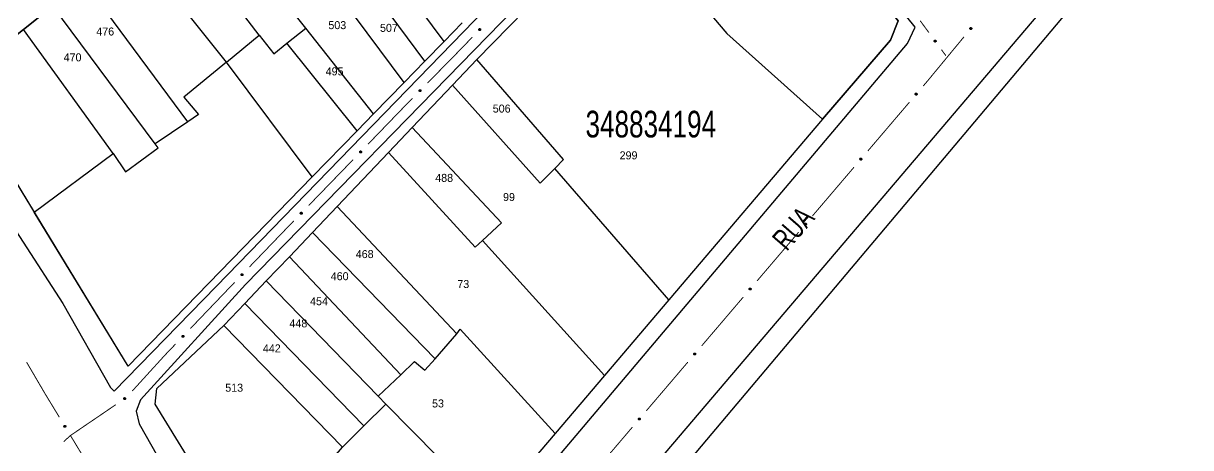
# Model space of a CAD drawing. Extents: x 199577 to 200882, y 4838726 to 4840156.
# Drawn here: x 200429.8 to 200648.6, y 4839526.4 to 4839605.9 of the extents above; entities that cross this region are included whole.
import ezdxf
from ezdxf.enums import TextEntityAlignment as Align

# ---------------------------------------------------------------- set-up
doc = ezdxf.new("R2010")
doc.units = 0
doc.header["$LTSCALE"] = 1.5
doc.header["$MEASUREMENT"] = 0
for name, color, linetype in [('CD_MALHA_LOTES', 7, 'CONTINUOUS'), ('CD_TXT_QUADRA', 2, 'CONTINUOUS'), ('RU-QUADRA', 210, 'CONTINUOUS'), ('SV-EIXO-RUA-PAV', 20, 'CONTINUOUS'), ('SV-RUA-PAVIM', 7, 'CONTINUOUS'), ('SV-TXT-RUA-PAV', 7, 'CONTINUOUS'), ('Th_NmrPorta', 1, 'CONTINUOUS')]:
    doc.layers.add(name, color=color, linetype=linetype)
doc.styles.add('ARIAL', font='ARIAL.SHX')

msp = doc.modelspace()

# ---------------------------------------------------------------- linework, layer by layer
at = {"layer": 'CD_MALHA_LOTES', "linetype": 'Continuous', "flags": 128}
for points in [[(200579.57, 4839587.93), (200592.34, 4839602.74), (200593.77, 4839606.36), (200563.15, 4839644.59), (200559.68, 4839644.32), (200542.13, 4839627.01)], [(200507.38, 4839466.05), (200536.5, 4839502.37), (200608.14, 4839587.41), (200649.77, 4839636.91)], [(200514.82, 4839599.11), (200542.13, 4839627.01)], [(200542.13, 4839627.01), (200561.68, 4839603.96), (200579.57, 4839587.93)], [(200474.03, 4839603.66), (200456.86, 4839626.04)], [(200467.91, 4839598.64), (200450.19, 4839620.79)], [(200508.68, 4839602.51), (200497.39, 4839617.72)], [(200482.74, 4839605.01), (200478.46, 4839610.45), (200485.02, 4839615.85), (200489.66, 4839610.29)], [(200505.07, 4839598.8), (200493.67, 4839614.14)], [(200460.61, 4839587.45), (200444.23, 4839609.6), (200443.21, 4839608.92), (200440.05, 4839612.8)], [(200435.35, 4839609.1), (200429.81, 4839604.75)], [(200454.51, 4839583.28), (200435.35, 4839609.1)], [(200501.18, 4839594.8), (200489.66, 4839610.29)], [(200429.81, 4839604.75), (200417.93, 4839595.39), (200417.62, 4839593.77), (200431.84, 4839570.48)], [(200446.61, 4839581.48), (200429.81, 4839604.75)], [(200479.21, 4839602.16), (200482.74, 4839605.01)], [(200495.46, 4839588.93), (200482.74, 4839605.01)], [(200512.04, 4839605.96), (200508.68, 4839602.51)], [(200467.91, 4839598.64), (200474.03, 4839603.66)], [(200474.03, 4839603.66), (200476.73, 4839600.17), (200479.21, 4839602.16)], [(200508.68, 4839602.51), (200505.07, 4839598.8)], [(200492.34, 4839585.72), (200479.21, 4839602.16)], [(200467.91, 4839598.64), (200459.91, 4839592.08)], [(200483.96, 4839577.11), (200467.91, 4839598.64)], [(200505.07, 4839598.8), (200501.18, 4839594.8)], [(200510.24, 4839594.3), (200514.82, 4839599.11)], [(200531.05, 4839580.38), (200514.82, 4839599.11)], [(200501.18, 4839594.8), (200495.46, 4839588.93)], [(200502.68, 4839586.35), (200510.24, 4839594.3)], [(200529.4, 4839578.7), (200526.68, 4839575.92), (200510.24, 4839594.3)], [(200459.91, 4839592.08), (200462.62, 4839588.83)], [(200460.61, 4839587.45), (200454.51, 4839583.28)], [(200462.62, 4839588.83), (200460.61, 4839587.45)], [(200495.46, 4839588.93), (200492.34, 4839585.72)], [(200579.57, 4839587.93), (200550.76, 4839554.05)], [(200492.34, 4839585.72), (200483.96, 4839577.11)], [(200498.26, 4839581.7), (200502.68, 4839586.35)], [(200515.83, 4839565.17), (200519.4, 4839568.49), (200502.68, 4839586.35)], [(200455.05, 4839582.56), (200454.51, 4839583.28)], [(200431.84, 4839570.48), (200446.61, 4839581.48)], [(200446.61, 4839581.48), (200448.92, 4839578.06)], [(200448.92, 4839578.06), (200455.05, 4839582.56)], [(200488.6, 4839571.55), (200498.26, 4839581.7)], [(200515.83, 4839565.17), (200514.51, 4839563.95), (200498.26, 4839581.7)], [(200529.4, 4839578.7), (200531.05, 4839580.38)], [(200550.76, 4839554.05), (200529.4, 4839578.7)], [(200483.96, 4839577.11), (200449.45, 4839541.66)], [(200449.45, 4839541.66), (200431.84, 4839570.48)], [(200483.99, 4839566.71), (200488.6, 4839571.55)], [(200511.06, 4839547.66), (200488.6, 4839571.55)], [(200479.66, 4839562.15), (200483.99, 4839566.71)], [(200506.97, 4839543.02), (200483.99, 4839566.71)], [(200538.73, 4839539.9), (200515.83, 4839565.17)], [(200475.34, 4839557.62), (200479.66, 4839562.15)], [(200500.53, 4839540.03), (200479.66, 4839562.15)], [(200471.29, 4839553.36), (200475.34, 4839557.62)], [(200496.32, 4839535.99), (200475.34, 4839557.62)], [(200467.38, 4839549.26), (200471.29, 4839553.36)], [(200493.65, 4839530.45), (200471.29, 4839553.36)], [(200550.76, 4839554.05), (200538.73, 4839539.9)], [(200463.73, 4839519.43), (200454.51, 4839534.48), (200454.83, 4839537.42), (200467.38, 4839549.26)], [(200489.61, 4839526.46), (200467.38, 4839549.26)], [(200506.97, 4839543.02), (200511.06, 4839547.66)], [(200511.06, 4839547.66), (200511.68, 4839548.58), (200529.46, 4839528.99)], [(200500.53, 4839540.03), (200503.11, 4839542.5), (200505.05, 4839540.85), (200506.97, 4839543.02)], [(200496.32, 4839535.99), (200500.53, 4839540.03)], [(200538.73, 4839539.9), (200529.46, 4839528.99)], [(200493.65, 4839530.45), (200497.76, 4839534.51)], [(200497.76, 4839534.51), (200496.32, 4839535.99)], [(200517.29, 4839514.69), (200497.76, 4839534.51)], [(200489.61, 4839526.46), (200493.65, 4839530.45)], [(200529.46, 4839528.99), (200517.29, 4839514.69)], [(200504.02, 4839499.07), (200482.93, 4839518.68), (200489.61, 4839526.46)]]:
    msp.add_lwpolyline(points, dxfattribs=at)
at = {"layer": 'RU-QUADRA', "linetype": 'Continuous', "flags": 128}
for points in [[(200463.73, 4839519.43), (200454.51, 4839534.48), (200454.83, 4839537.42), (200467.38, 4839549.26), (200471.29, 4839553.36), (200475.34, 4839557.62), (200479.66, 4839562.15), (200483.99, 4839566.71), (200488.6, 4839571.55), (200498.26, 4839581.7), (200502.68, 4839586.35), (200510.24, 4839594.3), (200514.82, 4839599.11), (200542.13, 4839627.01), (200559.68, 4839644.32), (200563.15, 4839644.59), (200593.77, 4839606.36), (200592.34, 4839602.74), (200579.56, 4839587.93), (200550.76, 4839554.05), (200538.73, 4839539.9), (200529.46, 4839528.99), (200517.29, 4839514.69)], [(200417.93, 4839595.39), (200429.81, 4839604.75), (200435.35, 4839609.1)], [(200512.04, 4839605.96), (200508.68, 4839602.51), (200505.07, 4839598.8), (200501.18, 4839594.8), (200495.46, 4839588.93), (200492.34, 4839585.72), (200483.96, 4839577.11), (200449.45, 4839541.66), (200417.62, 4839593.77)]]:
    msp.add_lwpolyline(points, dxfattribs=at)
msp.add_lwpolyline([(200507.38, 4839466.05), (200536.5, 4839502.37), (200608.14, 4839587.41), (200649.77, 4839636.91), (200660.72, 4839636.45), (200757, 4839465.96), (200724.22, 4839426.37), (200672.16, 4839374.64), (200641.65, 4839392.97)], close=True, dxfattribs=at)
at = {"layer": 'SV-EIXO-RUA-PAV'}
for points in [[(200515.51489, 4839604.74449), (200515.516334, 4839604.695603), (200515.507578, 4839604.653291), (200515.490118, 4839604.620103), (200515.467042, 4839604.594799), (200515.440519, 4839604.571571), (200515.408611, 4839604.554051), (200515.368889, 4839604.542451), (200515.319859, 4839604.540659), (200515.277105, 4839604.552477), (200515.243652, 4839604.567853), (200515.215881, 4839604.590396), (200515.193747, 4839604.616541), (200515.176645, 4839604.650287), (200515.165283, 4839604.690655), (200515.164673, 4839604.740001), (200515.173541, 4839604.781423), (200515.191272, 4839604.81308), (200515.214112, 4839604.840856), (200515.241475, 4839604.864246), (200515.272896, 4839604.881263), (200515.313561, 4839604.89263), (200515.362273, 4839604.892586), (200515.403687, 4839604.884212), (200515.435586, 4839604.866931), (200515.462425, 4839604.843829), (200515.486046, 4839604.817509), (200515.504992, 4839604.786168), (200515.51489, 4839604.74449)], [(200607.213987, 4839604.874886), (200607.208655, 4839604.923503), (200607.214013, 4839604.966377), (200607.228775, 4839605.00085), (200607.249762, 4839605.027911), (200607.274352, 4839605.053178), (200607.304763, 4839605.073183), (200607.343435, 4839605.087909), (200607.392167, 4839605.093601), (200607.435726, 4839605.085225), (200607.470298, 4839605.072561), (200607.499776, 4839605.052301), (200607.523921, 4839605.028002), (200607.543656, 4839604.995725), (200607.558197, 4839604.95639), (200607.562734, 4839604.90725), (200607.557192, 4839604.865253), (200607.542039, 4839604.832284), (200607.521483, 4839604.802778), (200607.49607, 4839604.777283), (200607.466104, 4839604.757818), (200607.426473, 4839604.743249), (200607.377912, 4839604.739414), (200607.335963, 4839604.744463), (200607.30279, 4839604.759149), (200607.274196, 4839604.78004), (200607.248554, 4839604.804395), (200607.227172, 4839604.834128), (200607.213987, 4839604.874886)], [(200600.704711, 4839602.740759), (200600.753162, 4839602.734088), (200600.793439, 4839602.718446), (200600.823278, 4839602.695732), (200600.844411, 4839602.668785), (200600.862927, 4839602.638781), (200600.874921, 4839602.604412), (200600.879783, 4839602.563318), (200600.873432, 4839602.514668), (200600.854698, 4839602.474461), (200600.833994, 4839602.444016), (200600.807163, 4839602.420361), (200600.777715, 4839602.402862), (200600.741603, 4839602.391585), (200600.69991, 4839602.387064), (200600.651145, 4839602.394634), (200600.611763, 4839602.410239), (200600.583479, 4839602.432967), (200600.559869, 4839602.460091), (200600.541333, 4839602.490949), (200600.529754, 4839602.524754), (200600.525278, 4839602.56674), (200600.533387, 4839602.614773), (200600.548503, 4839602.654229), (200600.570828, 4839602.682825), (200600.598055, 4839602.705468), (200600.627923, 4839602.724405), (200600.661969, 4839602.7379), (200600.704711, 4839602.740759)], [(200504.331806, 4839593.300712), (200504.332911, 4839593.251817), (200504.323862, 4839593.209567), (200504.306172, 4839593.176501), (200504.282921, 4839593.151358), (200504.256237, 4839593.128314), (200504.224208, 4839593.111016), (200504.184407, 4839593.099692), (200504.135365, 4839593.09824), (200504.092694, 4839593.110354), (200504.059349, 4839593.125963), (200504.031735, 4839593.148698), (200504.009783, 4839593.174995), (200503.992916, 4839593.208859), (200503.981834, 4839593.249306), (200503.981567, 4839593.298654), (200503.990722, 4839593.340014), (200504.008672, 4839593.371547), (200504.031704, 4839593.399164), (200504.059229, 4839593.422363), (200504.090767, 4839593.439161), (200504.13151, 4839593.450246), (200504.180221, 4839593.449864), (200504.221576, 4839593.441204), (200504.253353, 4839593.423701), (200504.280032, 4839593.400413), (200504.30347, 4839593.373931), (200504.322198, 4839593.342458), (200504.331806, 4839593.300712)], [(200596.984463, 4839592.574841), (200596.97989, 4839592.623536), (200596.985918, 4839592.666321), (200597.001216, 4839592.700559), (200597.022624, 4839592.727289), (200597.047605, 4839592.752169), (200597.078325, 4839592.771696), (200597.117222, 4839592.785816), (200597.166037, 4839592.790746), (200597.209461, 4839592.781691), (200597.24383, 4839592.768489), (200597.272988, 4839592.747771), (200597.296751, 4839592.723098), (200597.315979, 4839592.690517), (200597.329904, 4839592.650959), (200597.333673, 4839592.601753), (200597.327476, 4839592.559849), (200597.311809, 4839592.52712), (200597.290795, 4839592.497939), (200597.264987, 4839592.472844), (200597.234721, 4839592.45385), (200597.194867, 4839592.439901), (200597.146252, 4839592.436825), (200597.104386, 4839592.442528), (200597.071447, 4839592.457731), (200597.043183, 4839592.479067), (200597.017924, 4839592.503819), (200596.99701, 4839592.533883), (200596.984463, 4839592.574841)], [(200493.189054, 4839581.820181), (200493.190605, 4839581.771297), (200493.181941, 4839581.728967), (200493.164554, 4839581.695741), (200493.141533, 4839581.670387), (200493.115061, 4839581.6471), (200493.083191, 4839581.629512), (200493.043495, 4839581.617825), (200492.994469, 4839581.615925), (200492.951688, 4839581.62765), (200492.918202, 4839581.642954), (200492.890382, 4839581.665436), (200492.868191, 4839581.691532), (200492.851016, 4839581.725241), (200492.839565, 4839581.765584), (200492.838848, 4839581.814928), (200492.847626, 4839581.85637), (200492.865288, 4839581.888066), (200492.888067, 4839581.915891), (200492.915378, 4839581.939341), (200492.946762, 4839581.956426), (200492.987403, 4839581.967882), (200493.036115, 4839581.967944), (200493.077547, 4839581.959661), (200493.109483, 4839581.942449), (200493.136372, 4839581.919406), (200493.160051, 4839581.893138), (200493.179066, 4839581.861838), (200493.189054, 4839581.820181)], [(200586.604462, 4839580.398817), (200586.599889, 4839580.447511), (200586.605917, 4839580.490296), (200586.621215, 4839580.524534), (200586.642623, 4839580.551265), (200586.667604, 4839580.576144), (200586.698324, 4839580.595671), (200586.737221, 4839580.609792), (200586.786036, 4839580.614721), (200586.829459, 4839580.605666), (200586.863829, 4839580.592464), (200586.892987, 4839580.571746), (200586.916749, 4839580.547073), (200586.935978, 4839580.514492), (200586.949903, 4839580.474934), (200586.953672, 4839580.425729), (200586.947475, 4839580.383824), (200586.931808, 4839580.351096), (200586.910794, 4839580.321914), (200586.884986, 4839580.29682), (200586.85472, 4839580.277825), (200586.814866, 4839580.263877), (200586.766251, 4839580.2608), (200586.724385, 4839580.266504), (200586.691446, 4839580.281707), (200586.663182, 4839580.303042), (200586.637923, 4839580.327794), (200586.617008, 4839580.357858), (200586.604462, 4839580.398817)], [(200482.059074, 4839570.325409), (200482.060536, 4839570.276522), (200482.051795, 4839570.234208), (200482.034348, 4839570.201013), (200482.011281, 4839570.175701), (200481.984766, 4839570.152463), (200481.952864, 4839570.134932), (200481.913147, 4839570.123317), (200481.864117, 4839570.121507), (200481.821359, 4839570.133309), (200481.7879, 4839570.148674), (200481.760121, 4839570.171206), (200481.737978, 4839570.197343), (200481.720863, 4839570.231082), (200481.709486, 4839570.271447), (200481.708859, 4839570.320792), (200481.717712, 4839570.362217), (200481.735431, 4839570.393881), (200481.758261, 4839570.421665), (200481.785615, 4839570.445065), (200481.81703, 4839570.462093), (200481.857691, 4839570.473475), (200481.906403, 4839570.473449), (200481.947821, 4839570.465091), (200481.979725, 4839570.447821), (200482.006573, 4839570.424729), (200482.030204, 4839570.398418), (200482.049161, 4839570.367083), (200482.059074, 4839570.325409)], [(200576.224461, 4839568.222792), (200576.219888, 4839568.271486), (200576.225916, 4839568.314272), (200576.241214, 4839568.34851), (200576.262622, 4839568.37524), (200576.287603, 4839568.40012), (200576.318323, 4839568.419647), (200576.35722, 4839568.433767), (200576.406035, 4839568.438697), (200576.449458, 4839568.429642), (200576.483827, 4839568.416439), (200576.512985, 4839568.395721), (200576.536748, 4839568.371049), (200576.555977, 4839568.338467), (200576.569901, 4839568.298909), (200576.57367, 4839568.249704), (200576.567473, 4839568.207799), (200576.551807, 4839568.175071), (200576.530793, 4839568.145889), (200576.504985, 4839568.120795), (200576.474718, 4839568.101801), (200576.434864, 4839568.087852), (200576.38625, 4839568.084776), (200576.344384, 4839568.090479), (200576.311444, 4839568.105682), (200576.283181, 4839568.127017), (200576.257922, 4839568.15177), (200576.237007, 4839568.181833), (200576.224461, 4839568.222792)], [(200470.961527, 4839558.800203), (200470.963177, 4839558.751322), (200470.9546, 4839558.708974), (200470.93728, 4839558.675713), (200470.914311, 4839558.650312), (200470.887885, 4839558.626972), (200470.856051, 4839558.609319), (200470.816379, 4839558.597552), (200470.767357, 4839558.595552), (200470.724553, 4839558.60719), (200470.691036, 4839558.622426), (200470.66317, 4839558.644852), (200470.640926, 4839558.670902), (200470.623682, 4839558.704576), (200470.61215, 4839558.744897), (200470.611333, 4839558.794239), (200470.620027, 4839558.835698), (200470.637624, 4839558.86743), (200470.660347, 4839558.895302), (200470.687611, 4839558.918806), (200470.718959, 4839558.935955), (200470.759577, 4839558.947494), (200470.808288, 4839558.947655), (200470.849738, 4839558.939456), (200470.881708, 4839558.922309), (200470.908645, 4839558.89932), (200470.932377, 4839558.873101), (200470.951455, 4839558.841839), (200470.961527, 4839558.800203)], [(200565.844459, 4839556.046768), (200565.839887, 4839556.095462), (200565.845914, 4839556.138247), (200565.861213, 4839556.172485), (200565.88262, 4839556.199215), (200565.907601, 4839556.224095), (200565.938322, 4839556.243622), (200565.977219, 4839556.257743), (200566.026033, 4839556.262672), (200566.069457, 4839556.253617), (200566.103826, 4839556.240415), (200566.132984, 4839556.219697), (200566.156747, 4839556.195024), (200566.175975, 4839556.162443), (200566.1899, 4839556.122885), (200566.193669, 4839556.07368), (200566.187472, 4839556.031775), (200566.171806, 4839555.999046), (200566.150792, 4839555.969865), (200566.124983, 4839555.94477), (200566.094717, 4839555.925776), (200566.054863, 4839555.911828), (200566.006249, 4839555.908751), (200565.964383, 4839555.914455), (200565.931443, 4839555.929658), (200565.90318, 4839555.950993), (200565.877921, 4839555.975745), (200565.857006, 4839556.005809), (200565.844459, 4839556.046768)], [(200459.890747, 4839547.249004), (200459.8925, 4839547.200127), (200459.884012, 4839547.157761), (200459.866763, 4839547.124463), (200459.843847, 4839547.099014), (200459.817471, 4839547.075618), (200459.785675, 4839547.057897), (200459.746027, 4839547.046046), (200459.697009, 4839547.043944), (200459.654181, 4839547.055491), (200459.620632, 4839547.070656), (200459.592719, 4839547.093023), (200459.57042, 4839547.119027), (200459.553105, 4839547.152664), (200459.541488, 4839547.19296), (200459.540566, 4839547.242301), (200459.549172, 4839547.283778), (200459.566703, 4839547.315547), (200459.589367, 4839547.343466), (200459.616581, 4839547.367029), (200459.647893, 4839547.384244), (200459.688486, 4839547.395868), (200459.737197, 4839547.396132), (200459.778664, 4839547.388021), (200459.810671, 4839547.370941), (200459.837655, 4839547.348009), (200459.861443, 4839547.32184), (200459.880587, 4839547.290619), (200459.890747, 4839547.249004)], [(200555.464458, 4839543.870743), (200555.459886, 4839543.919437), (200555.465913, 4839543.962222), (200555.481212, 4839543.996461), (200555.502619, 4839544.023191), (200555.5276, 4839544.048071), (200555.558321, 4839544.067598), (200555.597218, 4839544.081718), (200555.646032, 4839544.086648), (200555.689456, 4839544.077592), (200555.723825, 4839544.06439), (200555.752983, 4839544.043672), (200555.776746, 4839544.018999), (200555.795974, 4839543.986418), (200555.809899, 4839543.94686), (200555.813668, 4839543.897655), (200555.807471, 4839543.85575), (200555.791804, 4839543.823022), (200555.77079, 4839543.79384), (200555.744982, 4839543.768746), (200555.714716, 4839543.749751), (200555.674862, 4839543.735803), (200555.626247, 4839543.732727), (200555.584382, 4839543.73843), (200555.551442, 4839543.753633), (200555.523178, 4839543.774968), (200555.49792, 4839543.799721), (200555.477005, 4839543.829784), (200555.464458, 4839543.870743)], [(200448.969904, 4839535.534669), (200448.961457, 4839535.486495), (200448.944346, 4839535.44682), (200448.920551, 4839535.417836), (200448.892845, 4839535.397707), (200448.862181, 4839535.380306), (200448.827395, 4839535.369583), (200448.78615, 4839535.366235), (200448.737766, 4839535.374369), (200448.698275, 4839535.394568), (200448.668611, 4839535.416377), (200448.645958, 4839535.444058), (200448.629553, 4839535.47413), (200448.61961, 4839535.510632), (200448.616624, 4839535.552463), (200448.625981, 4839535.600917), (200448.643023, 4839535.639699), (200448.666775, 4839535.667129), (200448.694748, 4839535.689726), (200448.726266, 4839535.707116), (200448.760474, 4839535.717445), (200448.802596, 4839535.720375), (200448.850298, 4839535.710506), (200448.889172, 4839535.693951), (200448.916929, 4839535.67059), (200448.938556, 4839535.642549), (200448.956383, 4839535.612006), (200448.968617, 4839535.577487), (200448.969904, 4839535.534669)], [(200437.605138, 4839530.530028), (200437.652807, 4839530.519089), (200437.69154, 4839530.499939), (200437.719247, 4839530.474669), (200437.737909, 4839530.445955), (200437.753693, 4839530.414428), (200437.762593, 4839530.379131), (200437.763794, 4839530.337768), (200437.753156, 4839530.289872), (200437.730931, 4839530.251484), (200437.70761, 4839530.222994), (200437.678789, 4839530.201811), (200437.647905, 4839530.186991), (200437.610935, 4839530.178958), (200437.569006, 4839530.178151), (200437.521104, 4839530.190013), (200437.48326, 4839530.209048), (200437.457102, 4839530.234193), (200437.435989, 4839530.263303), (200437.420261, 4839530.295683), (200437.411724, 4839530.330381), (200437.410987, 4839530.372599), (200437.423322, 4839530.419723), (200437.441875, 4839530.457684), (200437.466647, 4839530.484189), (200437.495774, 4839530.50433), (200437.527203, 4839530.520545), (200437.562311, 4839530.530969), (200437.605138, 4839530.530028)], [(200545.084457, 4839531.694718), (200545.079885, 4839531.743413), (200545.085912, 4839531.786198), (200545.10121, 4839531.820436), (200545.122618, 4839531.847166), (200545.147599, 4839531.872046), (200545.178319, 4839531.891573), (200545.217216, 4839531.905693), (200545.266031, 4839531.910623), (200545.309455, 4839531.901568), (200545.343824, 4839531.888365), (200545.372982, 4839531.867648), (200545.396745, 4839531.842975), (200545.415973, 4839531.810393), (200545.429898, 4839531.770835), (200545.433667, 4839531.72163), (200545.42747, 4839531.679725), (200545.411803, 4839531.646997), (200545.390789, 4839531.617816), (200545.364981, 4839531.592721), (200545.334715, 4839531.573727), (200545.294861, 4839531.559778), (200545.246246, 4839531.556702), (200545.20438, 4839531.562405), (200545.171441, 4839531.577608), (200545.143177, 4839531.598944), (200545.117918, 4839531.623696), (200545.097004, 4839531.65376), (200545.084457, 4839531.694718)]]:
    msp.add_lwpolyline(points, close=True, dxfattribs=at)
for points in [[(200515.272896, 4839604.881263), (200515.164673, 4839604.740001)], [(200515.313561, 4839604.89263), (200515.165283, 4839604.690655)], [(200515.291103, 4839604.881336), (200515.170045, 4839604.721221)], [(200515.336342, 4839604.888786), (200515.172716, 4839604.673013)], [(200515.25462, 4839604.869196), (200515.173223, 4839604.765658)], [(200515.241475, 4839604.864246), (200515.173541, 4839604.781423)], [(200515.362273, 4839604.892586), (200515.176645, 4839604.650287)], [(200515.38075, 4839604.887538), (200515.187735, 4839604.637539)], [(200515.403687, 4839604.884212), (200515.193747, 4839604.616541)], [(200515.416668, 4839604.873615), (200515.206555, 4839604.605984)], [(200515.435586, 4839604.866931), (200515.215881, 4839604.590396)], [(200515.446887, 4839604.853815), (200515.229114, 4839604.582206)], [(200515.462425, 4839604.843829), (200515.243652, 4839604.567853)], [(200515.472385, 4839604.827188), (200515.265121, 4839604.562495)], [(200515.486046, 4839604.817509), (200515.277105, 4839604.552477)], [(200515.492125, 4839604.798541), (200515.301989, 4839604.549552)], [(200515.504992, 4839604.786168), (200515.319859, 4839604.540659)], [(200515.508065, 4839604.765977), (200515.345477, 4839604.545395)], [(200515.51489, 4839604.74449), (200515.368889, 4839604.542451)], [(200515.514594, 4839604.717829), (200515.393596, 4839604.553854)], [(200515.516334, 4839604.695603), (200515.408611, 4839604.554051)], [(200515.511447, 4839604.671461), (200515.430019, 4839604.569853)], [(200515.507578, 4839604.653291), (200515.440519, 4839604.571571)], [(200607.208655, 4839604.923503), (200607.304763, 4839605.073183)], [(200607.211604, 4839604.947957), (200607.284681, 4839605.055727)], [(200607.212159, 4839604.901486), (200607.319715, 4839605.074576)], [(200607.213987, 4839604.874886), (200607.343435, 4839605.087909)], [(200607.214013, 4839604.966377), (200607.274352, 4839605.053178)], [(200607.222502, 4839604.85401), (200607.367007, 4839605.08684)], [(200607.227172, 4839604.834128), (200607.392167, 4839605.093601)], [(200607.240984, 4839604.822819), (200607.410688, 4839605.086159)], [(200607.248554, 4839604.804395), (200607.435726, 4839605.085225)], [(200607.262942, 4839604.795836), (200607.448469, 4839605.076193)], [(200607.274196, 4839604.78004), (200607.470298, 4839605.072561)], [(200607.29048, 4839604.771323), (200607.485932, 4839605.059411)], [(200607.30279, 4839604.759149), (200607.499776, 4839605.052301)], [(200607.322179, 4839604.753992), (200607.510313, 4839605.037506)], [(200607.335963, 4839604.744463), (200607.523921, 4839605.028002)], [(200607.359092, 4839604.742974), (200607.531586, 4839605.007549)], [(200607.377912, 4839604.739414), (200607.543656, 4839604.995725)], [(200607.403458, 4839604.745266), (200607.549382, 4839604.973385)], [(200607.426473, 4839604.743249), (200607.558197, 4839604.95639)], [(200607.447961, 4839604.756295), (200607.555883, 4839604.925542)], [(200607.466104, 4839604.757818), (200607.562734, 4839604.90725)], [(200607.483361, 4839604.771302), (200607.556255, 4839604.880993)], [(200607.49607, 4839604.777283), (200607.557192, 4839604.865253)], [(200600.525278, 4839602.56674), (200600.69991, 4839602.387064)], [(200600.529754, 4839602.524754), (200600.651145, 4839602.394634)], [(200600.532696, 4839602.542722), (200600.670555, 4839602.396822)], [(200600.53284, 4839602.58857), (200600.71854, 4839602.391473)], [(200600.533387, 4839602.614773), (200600.741603, 4839602.391585)], [(200600.538627, 4839602.504733), (200600.627257, 4839602.407314)], [(200600.541333, 4839602.490949), (200600.611763, 4839602.410239)], [(200600.541424, 4839602.632159), (200600.756011, 4839602.400411)], [(200600.548503, 4839602.654229), (200600.777715, 4839602.402862)], [(200600.561103, 4839602.665276), (200600.790246, 4839602.413745)], [(200600.570828, 4839602.682825), (200600.807163, 4839602.420361)], [(200600.585634, 4839602.691798), (200600.817432, 4839602.432056)], [(200600.598055, 4839602.705468), (200600.833994, 4839602.444016)], [(200600.616116, 4839602.712535), (200600.842833, 4839602.464302)], [(200600.627923, 4839602.724405), (200600.854698, 4839602.474461)], [(200600.647635, 4839602.727259), (200600.861703, 4839602.498518)], [(200600.661969, 4839602.7379), (200600.873432, 4839602.514668)], [(200600.68239, 4839602.737586), (200600.873004, 4839602.540717)], [(200600.704711, 4839602.740759), (200600.879783, 4839602.563318)], [(200600.730955, 4839602.736053), (200600.87263, 4839602.589572)], [(200600.753162, 4839602.734088), (200600.874921, 4839602.604412)], [(200600.776161, 4839602.72527), (200600.862883, 4839602.628142)], [(200600.793439, 4839602.718446), (200600.862927, 4839602.638781)], [(200504.090767, 4839593.439161), (200503.981567, 4839593.298654)], [(200504.13151, 4839593.450246), (200503.981834, 4839593.249306)], [(200504.108974, 4839593.439109), (200503.986808, 4839593.279837)], [(200504.154264, 4839593.446245), (200503.989144, 4839593.231612)], [(200504.072408, 4839593.427222), (200503.990294, 4839593.324252)], [(200504.059229, 4839593.422363), (200503.990722, 4839593.340014)], [(200504.180221, 4839593.449864), (200503.992916, 4839593.208859)], [(200504.198662, 4839593.444689), (200504.003917, 4839593.196035)], [(200504.221576, 4839593.441204), (200504.009783, 4839593.174995)], [(200504.234483, 4839593.430517), (200504.022517, 4839593.16435)], [(200504.253353, 4839593.423701), (200504.031735, 4839593.148698)], [(200504.264563, 4839593.410507), (200504.044911, 4839593.140416)], [(200504.280032, 4839593.400413), (200504.059349, 4839593.125963)], [(200504.289876, 4839593.383703), (200504.080781, 4839593.120455)], [(200504.30347, 4839593.373931), (200504.092694, 4839593.110354)], [(200504.309417, 4839593.354921), (200504.117558, 4839593.107257)], [(200504.322198, 4839593.342458), (200504.135365, 4839593.09824)], [(200504.32513, 4839593.322247), (200504.161016, 4839593.102798)], [(200504.331806, 4839593.300712), (200504.184407, 4839593.099692)], [(200504.331325, 4839593.274054), (200504.209192, 4839593.110923)], [(200504.332911, 4839593.251817), (200504.224208, 4839593.111016)], [(200504.327856, 4839593.22771), (200504.245726, 4839593.126669)], [(200504.323862, 4839593.209567), (200504.256237, 4839593.128314)], [(200596.97989, 4839592.623536), (200597.078325, 4839592.771696)], [(200596.98305, 4839592.601467), (200597.093297, 4839592.772855)], [(200596.983221, 4839592.64794), (200597.057973, 4839592.754556)], [(200596.984463, 4839592.574841), (200597.117222, 4839592.785816)], [(200596.985918, 4839592.666321), (200597.047605, 4839592.752169)], [(200596.99265, 4839592.553835), (200597.140775, 4839592.784379)], [(200596.99701, 4839592.533883), (200597.166037, 4839592.790746)], [(200597.010643, 4839592.522359), (200597.18444, 4839592.783016)], [(200597.017924, 4839592.503819), (200597.209461, 4839592.781691)], [(200597.032177, 4839592.495036), (200597.222061, 4839592.772461)], [(200597.043183, 4839592.479067), (200597.24383, 4839592.768489)], [(200597.059329, 4839592.470096), (200597.259256, 4839592.755096)], [(200597.071447, 4839592.457731), (200597.272988, 4839592.747771)], [(200597.090753, 4839592.452272), (200597.283293, 4839592.732812)], [(200597.104386, 4839592.442528), (200597.296751, 4839592.723098)], [(200597.127489, 4839592.440678), (200597.304095, 4839592.702527)], [(200597.146252, 4839592.436825), (200597.315979, 4839592.690517)], [(200597.171886, 4839592.442278), (200597.321356, 4839592.668089)], [(200597.194867, 4839592.439901), (200597.329904, 4839592.650959)], [(200597.216556, 4839592.45261), (200597.327109, 4839592.620151)], [(200597.234721, 4839592.45385), (200597.333673, 4839592.601753)], [(200597.252186, 4839592.467062), (200597.326784, 4839592.575601)], [(200597.264987, 4839592.472844), (200597.327476, 4839592.559849)], [(200492.946762, 4839581.956426), (200492.838848, 4839581.814928)], [(200492.987403, 4839581.967882), (200492.839565, 4839581.765584)], [(200492.964969, 4839581.956539), (200492.844261, 4839581.79616)], [(200493.010192, 4839581.964088), (200492.847037, 4839581.747958)], [(200492.928513, 4839581.94432), (200492.847342, 4839581.840604)], [(200492.915378, 4839581.939341), (200492.847626, 4839581.85637)], [(200493.036115, 4839581.967944), (200492.851016, 4839581.725241)], [(200493.054603, 4839581.962937), (200492.862134, 4839581.712517)], [(200493.077547, 4839581.959661), (200492.868191, 4839581.691532)], [(200493.090551, 4839581.949092), (200492.881022, 4839581.681003)], [(200493.109483, 4839581.942449), (200492.890382, 4839581.665436)], [(200493.120813, 4839581.929358), (200492.903633, 4839581.657275)], [(200493.136372, 4839581.919406), (200492.918202, 4839581.642954)], [(200493.146369, 4839581.902786), (200492.939683, 4839581.637642)], [(200493.160051, 4839581.893138), (200492.951688, 4839581.62765)], [(200493.166171, 4839581.874183), (200492.976579, 4839581.624779)], [(200493.179066, 4839581.861838), (200492.994469, 4839581.615925)], [(200493.182182, 4839581.841654), (200493.020076, 4839581.620717)], [(200493.189054, 4839581.820181), (200493.043495, 4839581.617825)], [(200493.188817, 4839581.79352), (200493.068177, 4839581.629281)], [(200493.190605, 4839581.771297), (200493.083191, 4839581.629512)], [(200493.18577, 4839581.747146), (200493.104565, 4839581.64536)], [(200493.181941, 4839581.728967), (200493.115061, 4839581.6471)], [(200586.599889, 4839580.447511), (200586.698324, 4839580.595671)], [(200586.603049, 4839580.425442), (200586.713295, 4839580.59683)], [(200586.60322, 4839580.471916), (200586.677972, 4839580.578531)], [(200586.604462, 4839580.398817), (200586.737221, 4839580.609792)], [(200586.605917, 4839580.490296), (200586.667604, 4839580.576144)], [(200586.612649, 4839580.377811), (200586.760774, 4839580.608354)], [(200586.617008, 4839580.357858), (200586.786036, 4839580.614721)], [(200586.630642, 4839580.346334), (200586.804438, 4839580.606991)], [(200586.637923, 4839580.327794), (200586.829459, 4839580.605666)], [(200586.652176, 4839580.319011), (200586.84206, 4839580.596436)], [(200586.663182, 4839580.303042), (200586.863829, 4839580.592464)], [(200586.679328, 4839580.294072), (200586.879255, 4839580.579072)], [(200586.691446, 4839580.281707), (200586.892987, 4839580.571746)], [(200586.710752, 4839580.276247), (200586.903292, 4839580.556788)], [(200586.724385, 4839580.266504), (200586.916749, 4839580.547073)], [(200586.747488, 4839580.264654), (200586.924094, 4839580.526503)], [(200586.766251, 4839580.2608), (200586.935978, 4839580.514492)], [(200586.791885, 4839580.266253), (200586.941355, 4839580.492064)], [(200586.814866, 4839580.263877), (200586.949903, 4839580.474934)], [(200586.836555, 4839580.276585), (200586.947107, 4839580.444126)], [(200586.85472, 4839580.277825), (200586.953672, 4839580.425729)], [(200586.872185, 4839580.291037), (200586.946783, 4839580.399576)], [(200586.884986, 4839580.29682), (200586.947475, 4839580.383824)], [(200481.81703, 4839570.462093), (200481.708859, 4839570.320792)], [(200481.857691, 4839570.473475), (200481.709486, 4839570.271447)], [(200481.835237, 4839570.462174), (200481.714238, 4839570.302014)], [(200481.880474, 4839570.46964), (200481.716926, 4839570.253807)], [(200481.798759, 4839570.45002), (200481.717399, 4839570.346453)], [(200481.785615, 4839570.445065), (200481.717712, 4839570.362217)], [(200481.906403, 4839570.473449), (200481.720863, 4839570.231082)], [(200481.924882, 4839570.468408), (200481.731958, 4839570.218339)], [(200481.947821, 4839570.465091), (200481.737978, 4839570.197343)], [(200481.960805, 4839570.454499), (200481.750789, 4839570.186791)], [(200481.979725, 4839570.447821), (200481.760121, 4839570.171206)], [(200481.991031, 4839570.434709), (200481.773358, 4839570.163021)], [(200482.006573, 4839570.424729), (200481.7879, 4839570.148674)], [(200482.016539, 4839570.408091), (200481.809372, 4839570.143323)], [(200482.030204, 4839570.398418), (200481.821359, 4839570.133309)], [(200482.036289, 4839570.379452), (200481.846244, 4839570.130393)], [(200482.049161, 4839570.367083), (200481.864117, 4839570.121507)], [(200482.052241, 4839570.346894), (200481.889734, 4839570.126252)], [(200482.059074, 4839570.325409), (200481.913147, 4839570.123317)], [(200482.058788, 4839570.298747), (200481.93785, 4839570.134729)], [(200482.060536, 4839570.276522), (200481.952864, 4839570.134932)], [(200482.055657, 4839570.252379), (200481.974267, 4839570.150741)], [(200482.051795, 4839570.234208), (200481.984766, 4839570.152463)], [(200576.219888, 4839568.271486), (200576.318323, 4839568.419647)], [(200576.223048, 4839568.249417), (200576.333294, 4839568.420806)], [(200576.223219, 4839568.295891), (200576.29797, 4839568.402507)], [(200576.224461, 4839568.222792), (200576.35722, 4839568.433767)], [(200576.225916, 4839568.314272), (200576.287603, 4839568.40012)], [(200576.232648, 4839568.201786), (200576.380772, 4839568.43233)], [(200576.237007, 4839568.181833), (200576.406035, 4839568.438697)], [(200576.250641, 4839568.17031), (200576.424437, 4839568.430967)], [(200576.257922, 4839568.15177), (200576.449458, 4839568.429642)], [(200576.272175, 4839568.142987), (200576.462059, 4839568.420412)], [(200576.283181, 4839568.127017), (200576.483827, 4839568.416439)], [(200576.299326, 4839568.118047), (200576.499254, 4839568.403047)], [(200576.311444, 4839568.105682), (200576.512985, 4839568.395721)], [(200576.330751, 4839568.100223), (200576.523291, 4839568.380763)], [(200576.344384, 4839568.090479), (200576.536748, 4839568.371049)], [(200576.367487, 4839568.088629), (200576.544092, 4839568.350478)], [(200576.38625, 4839568.084776), (200576.555977, 4839568.338467)], [(200576.411884, 4839568.090228), (200576.561353, 4839568.31604)], [(200576.434864, 4839568.087852), (200576.569901, 4839568.298909)], [(200576.456553, 4839568.100561), (200576.567106, 4839568.268102)], [(200576.474718, 4839568.101801), (200576.57367, 4839568.249704)], [(200576.492183, 4839568.115013), (200576.566782, 4839568.223552)], [(200576.504985, 4839568.120795), (200576.567473, 4839568.207799)], [(200470.718959, 4839558.935955), (200470.611333, 4839558.794239)], [(200470.759577, 4839558.947494), (200470.61215, 4839558.744897)], [(200470.737166, 4839558.936106), (200470.616784, 4839558.775482)], [(200470.782374, 4839558.943746), (200470.619658, 4839558.727285)], [(200470.700735, 4839558.923812), (200470.619774, 4839558.819932)], [(200470.687611, 4839558.918806), (200470.620027, 4839558.835698)], [(200470.808288, 4839558.947655), (200470.623682, 4839558.704576)], [(200470.826787, 4839558.942685), (200470.634826, 4839558.691876)], [(200470.849738, 4839558.939456), (200470.640926, 4839558.670902)], [(200470.862763, 4839558.928914), (200470.653778, 4839558.6604)], [(200470.881708, 4839558.922309), (200470.66317, 4839558.644852)], [(200470.893065, 4839558.909241), (200470.676438, 4839558.636717)], [(200470.908645, 4839558.89932), (200470.691036, 4839558.622426)], [(200470.918675, 4839558.882721), (200470.712528, 4839558.617158)], [(200470.932377, 4839558.873101), (200470.724553, 4839558.60719)], [(200470.938535, 4839558.854158), (200470.74945, 4839558.60437)], [(200470.951455, 4839558.841839), (200470.767357, 4839558.595552)], [(200470.954612, 4839558.821661), (200470.792955, 4839558.600396)], [(200470.961527, 4839558.800203), (200470.816379, 4839558.597552)], [(200470.961344, 4839558.773541), (200470.841038, 4839558.609058)], [(200470.963177, 4839558.751322), (200470.856051, 4839558.609319)], [(200470.958392, 4839558.727161), (200470.877393, 4839558.62521)], [(200470.9546, 4839558.708974), (200470.887885, 4839558.626972)], [(200565.839887, 4839556.095462), (200565.938322, 4839556.243622)], [(200565.843046, 4839556.073393), (200565.953293, 4839556.244781)], [(200565.843218, 4839556.119866), (200565.917969, 4839556.226482)], [(200565.844459, 4839556.046768), (200565.977219, 4839556.257743)], [(200565.845914, 4839556.138247), (200565.907601, 4839556.224095)], [(200565.852647, 4839556.025761), (200566.000771, 4839556.256305)], [(200565.857006, 4839556.005809), (200566.026033, 4839556.262672)], [(200565.87064, 4839555.994285), (200566.044436, 4839556.254942)], [(200565.877921, 4839555.975745), (200566.069457, 4839556.253617)], [(200565.892174, 4839555.966962), (200566.082057, 4839556.244387)], [(200565.90318, 4839555.950993), (200566.103826, 4839556.240415)], [(200565.919325, 4839555.942022), (200566.119253, 4839556.227022)], [(200565.931443, 4839555.929658), (200566.132984, 4839556.219697)], [(200565.95075, 4839555.924198), (200566.143289, 4839556.204738)], [(200565.964383, 4839555.914455), (200566.156747, 4839556.195024)], [(200565.987486, 4839555.912605), (200566.164091, 4839556.174454)], [(200566.006249, 4839555.908751), (200566.175975, 4839556.162443)], [(200566.031883, 4839555.914204), (200566.181352, 4839556.140015)], [(200566.054863, 4839555.911828), (200566.1899, 4839556.122885)], [(200566.076552, 4839555.924536), (200566.187105, 4839556.092077)], [(200566.094717, 4839555.925776), (200566.193669, 4839556.07368)], [(200566.112182, 4839555.938988), (200566.186781, 4839556.047527)], [(200566.124983, 4839555.94477), (200566.187472, 4839556.031775)], [(200459.647893, 4839547.384244), (200459.540566, 4839547.242301)], [(200459.688486, 4839547.395868), (200459.541488, 4839547.19296)], [(200459.6661, 4839547.384433), (200459.546057, 4839547.223555)], [(200459.629694, 4839547.372062), (200459.548953, 4839547.268012)], [(200459.711291, 4839547.392168), (200459.549032, 4839547.175365)], [(200459.616581, 4839547.367029), (200459.549172, 4839547.283778)], [(200459.737197, 4839547.396132), (200459.553105, 4839547.152664)], [(200459.755706, 4839547.391202), (200459.564276, 4839547.139987)], [(200459.778664, 4839547.388021), (200459.57042, 4839547.119027)], [(200459.791712, 4839547.377506), (200459.583294, 4839547.108551)], [(200459.810671, 4839547.370941), (200459.592719, 4839547.093023)], [(200459.822055, 4839547.357897), (200459.606004, 4839547.084917)], [(200459.837655, 4839547.348009), (200459.620632, 4839547.070656)], [(200459.847721, 4839547.331431), (200459.642135, 4839547.065433)], [(200459.861443, 4839547.32184), (200459.654181, 4839547.055491)], [(200459.867641, 4839547.302911), (200459.679084, 4839547.052723)], [(200459.880587, 4839547.290619), (200459.697009, 4839547.043944)], [(200459.883787, 4839547.270448), (200459.722597, 4839547.048842)], [(200459.890747, 4839547.249004), (200459.746027, 4839547.046046)], [(200459.89062, 4839547.222341), (200459.770662, 4839547.057605)], [(200459.8925, 4839547.200127), (200459.785675, 4839547.057897)], [(200459.887766, 4839547.175955), (200459.806983, 4839547.073834)], [(200459.884012, 4839547.157761), (200459.817471, 4839547.075618)], [(200555.459886, 4839543.919437), (200555.558321, 4839544.067598)], [(200555.463045, 4839543.897368), (200555.573292, 4839544.068757)], [(200555.463217, 4839543.943842), (200555.537968, 4839544.050457)], [(200555.464458, 4839543.870743), (200555.597218, 4839544.081718)], [(200555.465913, 4839543.962222), (200555.5276, 4839544.048071)], [(200555.472645, 4839543.849737), (200555.62077, 4839544.08028)], [(200555.477005, 4839543.829784), (200555.646032, 4839544.086648)], [(200555.490638, 4839543.81826), (200555.664435, 4839544.078918)], [(200555.49792, 4839543.799721), (200555.689456, 4839544.077592)], [(200555.512172, 4839543.790937), (200555.702056, 4839544.068362)], [(200555.523178, 4839543.774968), (200555.723825, 4839544.06439)], [(200555.539324, 4839543.765998), (200555.739252, 4839544.050998)], [(200555.551442, 4839543.753633), (200555.752983, 4839544.043672)], [(200555.570749, 4839543.748174), (200555.763288, 4839544.028714)], [(200555.584382, 4839543.73843), (200555.776746, 4839544.018999)], [(200555.607485, 4839543.73658), (200555.78409, 4839543.998429)], [(200555.626247, 4839543.732727), (200555.795974, 4839543.986418)], [(200555.651882, 4839543.738179), (200555.801351, 4839543.96399)], [(200555.674862, 4839543.735803), (200555.809899, 4839543.94686)], [(200555.696551, 4839543.748511), (200555.807104, 4839543.916053)], [(200555.714716, 4839543.749751), (200555.813668, 4839543.897655)], [(200555.732181, 4839543.762964), (200555.80678, 4839543.871503)], [(200555.744982, 4839543.768746), (200555.807471, 4839543.85575)], [(200448.802596, 4839535.720375), (200448.616624, 4839535.552463)], [(200448.850298, 4839535.710506), (200448.61961, 4839535.510632)], [(200448.824134, 4839535.712015), (200448.620346, 4839535.533684)], [(200448.760474, 4839535.717445), (200448.625981, 4839535.600917)], [(200448.778322, 4839535.713844), (200448.627455, 4839535.581439)], [(200448.867378, 4839535.701835), (200448.627901, 4839535.49591)], [(200448.889172, 4839535.693951), (200448.629553, 4839535.47413)], [(200448.74014, 4839535.709313), (200448.63953, 4839535.624322)], [(200448.899749, 4839535.680953), (200448.639968, 4839535.461207)], [(200448.726266, 4839535.707116), (200448.643023, 4839535.639699)], [(200448.916929, 4839535.67059), (200448.645958, 4839535.444058)], [(200448.925352, 4839535.655464), (200448.657268, 4839535.433367)], [(200448.938556, 4839535.642549), (200448.668611, 4839535.416377)], [(200448.944955, 4839535.624241), (200448.688558, 4839535.406798)], [(200448.956383, 4839535.612006), (200448.698275, 4839535.394568)], [(200448.95851, 4839535.592201), (200448.722058, 4839535.386684)], [(200448.968617, 4839535.577487), (200448.737766, 4839535.374369)], [(200448.967554, 4839535.557091), (200448.763813, 4839535.37384)], [(200448.969904, 4839535.534669), (200448.78615, 4839535.366235)], [(200448.964237, 4839535.508615), (200448.812649, 4839535.372419)], [(200448.961457, 4839535.486495), (200448.827395, 4839535.369583)], [(200448.951801, 4839535.463836), (200448.851551, 4839535.380742)], [(200448.944346, 4839535.44682), (200448.862181, 4839535.380306)], [(200437.410987, 4839530.372599), (200437.569006, 4839530.178151)], [(200437.411724, 4839530.330381), (200437.521104, 4839530.190013)], [(200437.416247, 4839530.348017), (200437.540632, 4839530.190472)], [(200437.418788, 4839530.309652), (200437.498434, 4839530.204761)], [(200437.420261, 4839530.295683), (200437.48326, 4839530.209048)], [(200437.420455, 4839530.393673), (200437.587953, 4839530.180891)], [(200437.423322, 4839530.419723), (200437.610935, 4839530.178958)], [(200437.432869, 4839530.436329), (200437.626069, 4839530.186473)], [(200437.441875, 4839530.457684), (200437.647905, 4839530.186991)], [(200437.455405, 4839530.467571), (200437.661352, 4839530.19672)], [(200437.466647, 4839530.484189), (200437.678789, 4839530.201811)], [(200437.48219, 4839530.491815), (200437.690053, 4839530.212549)], [(200437.495774, 4839530.50433), (200437.70761, 4839530.222994)], [(200437.51439, 4839530.509768), (200437.718213, 4839530.242417)], [(200437.527203, 4839530.520545), (200437.730931, 4839530.251484)], [(200437.547091, 4839530.52164), (200437.740041, 4839530.274825)], [(200437.562311, 4839530.530969), (200437.753156, 4839530.289872)], [(200437.582624, 4839530.528846), (200437.755038, 4839530.315857)], [(200437.605138, 4839530.530028), (200437.763794, 4839530.337768)], [(200437.630862, 4839530.523014), (200437.758995, 4839530.364553)], [(200437.652807, 4839530.519089), (200437.762593, 4839530.379131)], [(200437.674934, 4839530.508268), (200437.752705, 4839530.403835)], [(200437.69154, 4839530.499939), (200437.753693, 4839530.414428)], [(200545.079885, 4839531.743413), (200545.178319, 4839531.891573)], [(200545.083044, 4839531.721344), (200545.193291, 4839531.892732)], [(200545.083215, 4839531.767817), (200545.157967, 4839531.874433)], [(200545.084457, 4839531.694718), (200545.217216, 4839531.905693)], [(200545.085912, 4839531.786198), (200545.147599, 4839531.872046)], [(200545.092644, 4839531.673712), (200545.240769, 4839531.904256)], [(200545.097004, 4839531.65376), (200545.266031, 4839531.910623)], [(200545.110637, 4839531.642236), (200545.284434, 4839531.902893)], [(200545.117918, 4839531.623696), (200545.309455, 4839531.901568)], [(200545.132171, 4839531.614913), (200545.322055, 4839531.892338)], [(200545.143177, 4839531.598944), (200545.343824, 4839531.888365)], [(200545.159323, 4839531.589973), (200545.359251, 4839531.874973)], [(200545.171441, 4839531.577608), (200545.372982, 4839531.867648)], [(200545.190748, 4839531.572149), (200545.383287, 4839531.852689)], [(200545.20438, 4839531.562405), (200545.396745, 4839531.842975)], [(200545.227484, 4839531.560555), (200545.404089, 4839531.822404)], [(200545.246246, 4839531.556702), (200545.415973, 4839531.810393)], [(200545.27188, 4839531.562155), (200545.42135, 4839531.787966)], [(200545.294861, 4839531.559778), (200545.429898, 4839531.770835)], [(200545.31655, 4839531.572487), (200545.427103, 4839531.740028)], [(200545.334715, 4839531.573727), (200545.433667, 4839531.72163)], [(200545.35218, 4839531.586939), (200545.426778, 4839531.695478)], [(200545.364981, 4839531.592721), (200545.42747, 4839531.679725)]]:
    msp.add_lwpolyline(points, dxfattribs=at)
at = {"layer": 'SV-EIXO-RUA-PAV', "const_width": 0.18}
for points in [[(200597.89, 4839606.38), (200599.515816, 4839604.170644)], [(200513.943515, 4839603.282209), (200510.462703, 4839599.692787)], [(200599.35, 4839595.18), (200606.11679, 4839603.373488)], [(200601.886599, 4839600.948937), (200602.479294, 4839600.143511)], [(200602.479294, 4839600.143511), (200602.71, 4839599.83)], [(200510.46, 4839599.69), (200505.554831, 4839594.701516)], [(200510.462703, 4839599.692787), (200510.46, 4839599.69)], [(200598.458947, 4839594.134771), (200599.107697, 4839594.895772)], [(200599.107697, 4839594.895772), (200599.35, 4839595.18)], [(200502.750321, 4839591.849371), (200501.348067, 4839590.423299)], [(200501.04, 4839590.11), (200494.399251, 4839583.232081)], [(200501.348067, 4839590.423299), (200501.04, 4839590.11)], [(200588.078946, 4839581.958746), (200595.863947, 4839591.090765)], [(200491.620873, 4839580.354476), (200490.926279, 4839579.635074)], [(200490.68, 4839579.38), (200483.271835, 4839571.735107)], [(200490.926279, 4839579.635074), (200490.68, 4839579.38)], [(200577.698945, 4839569.782722), (200585.483946, 4839578.91474)], [(200480.04, 4839568.4), (200472.168856, 4839560.214557)], [(200480.488232, 4839568.862555), (200480.04, 4839568.4)], [(200567.318944, 4839557.606697), (200575.103945, 4839566.738715)], [(200468.52, 4839556.42), (200461.095087, 4839548.665904)], [(200468.703192, 4839556.610507), (200468.52, 4839556.42)], [(200469.396325, 4839557.331317), (200468.703192, 4839556.610507)], [(200556.938943, 4839545.430672), (200564.723943, 4839554.562691)], [(200458.32865, 4839545.776816), (200456.945431, 4839544.332273)], [(200456.34, 4839543.7), (200450.197046, 4839536.952961)], [(200456.945431, 4839544.332273), (200456.34, 4839543.7)], [(200430.412883, 4839542.372552), (200433.445242, 4839537.195216)], [(200546.558941, 4839533.254648), (200554.343942, 4839542.386666)], [(200433.445242, 4839537.195216), (200433.87, 4839536.47)], [(200433.87, 4839536.47), (200436.547663, 4839532.059664)], [(200447.135863, 4839534.419421), (200438.869245, 4839528.79243)], [(200536.17894, 4839521.078623), (200543.963941, 4839530.210642)], [(200438.66, 4839528.65), (200437.360672, 4839527.48238)], [(200438.623553, 4839528.640501), (200444.851222, 4839518.383009)], [(200438.869245, 4839528.79243), (200438.66, 4839528.65)]]:
    msp.add_lwpolyline(points, dxfattribs=at)
at = {"layer": 'SV-RUA-PAVIM', "linetype": 'Continuous'}
for points in [[(200465.93, 4839556.54, 12.56), (200558.57, 4839652.03, 11.36), (200558.59, 4839653.33, 11.36), (200558.64, 4839654.65, 11.36), (200557.39, 4839656.29, 11.36), (200534.04, 4839687.46, 11.32), (200533.04, 4839687.61, 11.32), (200532.01, 4839687.75, 11.32), (200479.19, 4839646.65, 11.32), (200415.5, 4839598.93, 11.93), (200412.78, 4839596.45, 11.93), (200412.35, 4839595.83, 11.93), (200412.48, 4839592.89, 11.93), (200414.84, 4839587.86, 11.93), (200437.23, 4839553.35, 12.04), (200446.14, 4839537.6, 12.04), (200446.85, 4839536.92, 12.04)], [(200462.89, 4839510.74, 12.44), (200482.43, 4839478.36, 12.69), (200484.02, 4839476.33, 12.69), (200486.78, 4839475.71, 12.93), (200488.96, 4839476.34, 13.24), (200490.85, 4839478.57, 13.27), (200506.13, 4839496.35, 13.08), (200595.54, 4839602.14, 11.13), (200596.94, 4839605.15, 11.14), (200563.89, 4839646.15, 11.01), (200559.5, 4839645.99, 10.8), (200549.06, 4839636.55, 10.87), (200519.33, 4839606.07, 11.72), (200471.45, 4839556.93, 12.8), (200451.77, 4839535.34, 13.04), (200450.95, 4839533.22, 13.04), (200451.51, 4839530.81, 13.04)], [(200643.21, 4839639.37, 11.9), (200644.54, 4839636.45, 11.9), (200500.09, 4839466.66, 11.9), (200497.97, 4839468.25, 11.9), (200496.05, 4839461.53, 11.9), (200500.36, 4839455.3, 11.9), (200660.95, 4839362.79, 11.9), (200667.18, 4839359.91, 11.9), (200671.97, 4839361.83, 11.9), (200679.64, 4839369.02, 11.9), (200677.72, 4839371.42, 11.9), (200700.93, 4839394.42, 11.9), (200732.59, 4839428.17, 11.9), (200754.42, 4839452.91, 11.9), (200757.3, 4839454.82, 11.9), (200762.57, 4839457.22, 11.9), (200762.57, 4839465.85, 11.9), (200758.26, 4839473.04, 11.9), (200662.39, 4839640.33, 11.9), (200659.78, 4839643.64, 11.9), (200656.63, 4839645.61, 11.9), (200652.16, 4839645.7, 11.9), (200647.53, 4839643.69, 11.9)]]:
    msp.add_polyline3d(points, close=True, dxfattribs=at)

# ---------------------------------------------------------------- texts
at = {"layer": 'CD_TXT_QUADRA', "style": 'ARIAL', "width": 0.7}
msp.add_text('348834194', height=5, dxfattribs=at).set_placement((200535.17, 4839584.5))
at = {"layer": 'SV-TXT-RUA-PAV', "style": 'ARIAL', "width": 0.7}
msp.add_text('RUA', height=4, rotation=49, dxfattribs=at).set_placement((200572.89, 4839563.04))
at = {"layer": 'Th_NmrPorta', "color": 1}
for s, p in [('476', (200443.476965, 4839604.35585)), ('503', (200486.972573, 4839605.553734)), ('507', (200496.652573, 4839605.043734)), ('470', (200437.356965, 4839599.51585)), ('495', (200486.462573, 4839596.883734)), ('506', (200517.781366, 4839589.910857)), ('299', (200541.559886, 4839581.144927)), ('488', (200507.001366, 4839576.920857)), ('99', (200519.711366, 4839573.330857)), ('468', (200492.105842, 4839562.640094)), ('460', (200487.415842, 4839558.490094)), ('73', (200511.141366, 4839557.030857)), ('454', (200483.545842, 4839553.800094)), ('448', (200479.675842, 4839549.650094)), ('442', (200474.695842, 4839544.960094)), ('513', (200467.641064, 4839537.590368)), ('53', (200506.408307, 4839534.641178))]:
    msp.add_text(s, height=1.5, dxfattribs=at).set_placement(p, align=Align.MIDDLE_LEFT)

doc.saveas('drawing.dxf')
